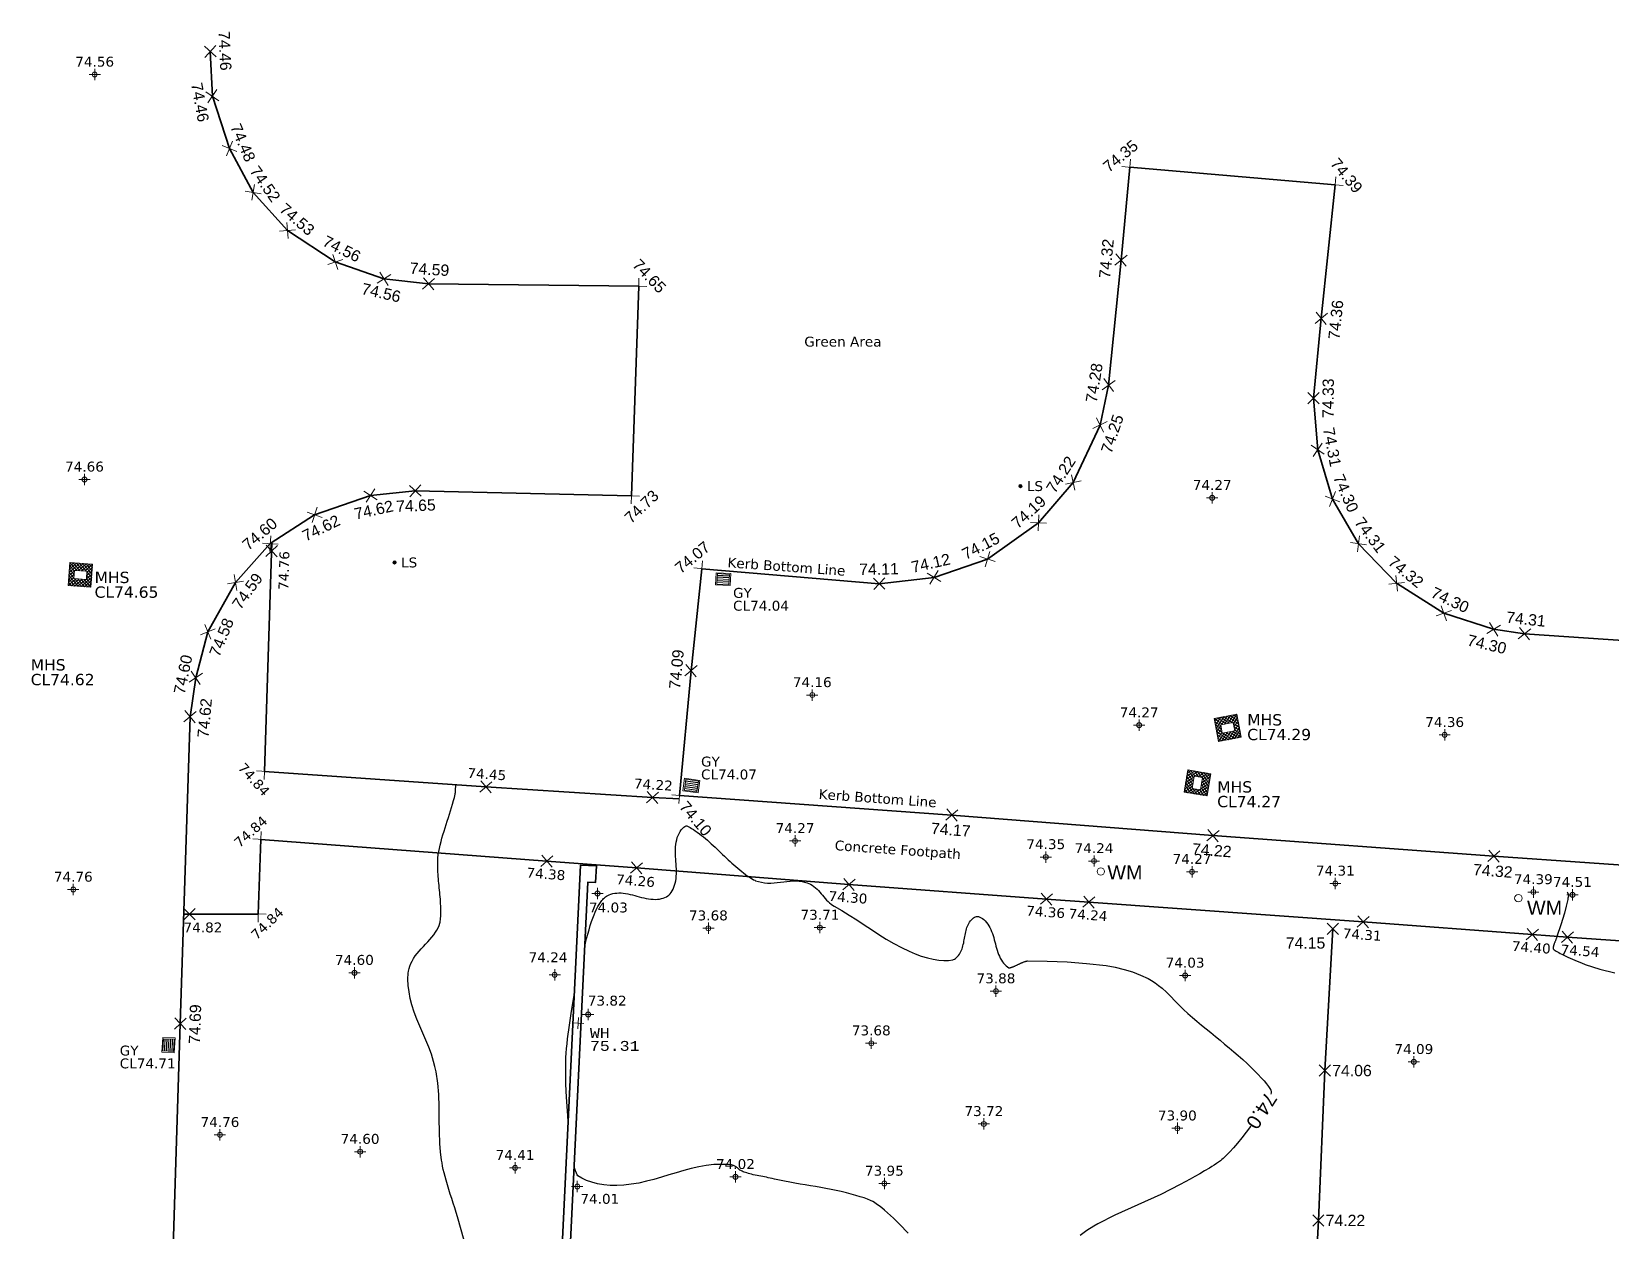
# Model space of a CAD drawing. Header units: metres. Extents: x 538443 to 538604, y 597904 to 598037.
# Drawn here: x 538466.16 to 538508.09, y 597944.57 to 597976.4 of the extents above; entities that cross this region are included whole.
import ezdxf
from ezdxf.enums import TextEntityAlignment as Align

# ---------------------------------------------------------------- set-up
doc = ezdxf.new("R2010")
doc.units = ezdxf.units.M
doc.header["$MEASUREMENT"] = 0
doc.header["$PDMODE"] = 1
doc.header["$PDSIZE"] = 0.1
doc.layers.get('0').update_dxf_attribs({"lineweight": 0})
for name, color, linetype in [('$DTM-CONTOUR-LABEL', 5, 'Continuous'), ('$DTM-CONTOUR-MAJ', 1, 'Continuous'), ('$DTM-CONTOUR-MIN', 4, 'Continuous'), ('Fence Symbol', 16, 'Continuous'), ('Fence-Text', 16, 'Continuous'), ('POINTS', 7, 'Continuous'), ('Spot Height-Text', 7, 'Continuous')]:
    doc.layers.add(name, color=color, linetype=linetype)
for name, color, linetype, lineweight in [('Edge of Concrete Elevation', 32, 'Continuous', 0), ('Edge of Concrete Line', 32, 'Continuous', 35), ('Edge of Concrete Symbol', 32, 'Continuous', 0), ('Fence Line', 16, 'Continuous', 35), ('Gully Elevation', 150, 'Continuous', 0), ('Gully Symbol', 150, 'Continuous', 0), ('Gully Text', 150, 'Continuous', 0), ('Kerb Elevation', 7, 'Continuous', 0), ('Kerb Line', 7, 'Continuous', 35), ('Kerb Symbol', 7, 'Continuous', 0), ('Lamp Standard Symbol', 5, 'Continuous', 0), ('Lamp Standard Text', 5, 'Continuous', 0), ('Manhole Square Elevation', 7, 'Continuous', 0), ('Manhole Square Symbol', 7, 'Continuous', 0), ('Manhole Square Text', 7, 'Continuous', 0), ('Spot Height Symbol', 1, 'Continuous', 0), ('Text', 7, 'Continuous', 0), ('Wall Height Elevation', 7, 'Continuous', 0), ('Wall Height Symbol', 7, 'Continuous', 0), ('Wall Height Text', 7, 'Continuous', 0), ('Wall Line', 251, 'Continuous', 35), ('Water Meter Symbol', 5, 'Continuous', 0), ('Water MeterText', 5, 'Continuous', 0)]:
    doc.layers.add(name, color=color, linetype=linetype, lineweight=lineweight)
doc.styles.add('2mm Arial', font='arial.ttf')
doc.styles.add('Contour', font='arial.ttf')
doc.styles.add('Edge Concrete 1.75', font='verdana.ttf')
doc.styles.add('Feature Height Text 1.75', font='cour.ttf')
doc.styles.add('Manhole Arial 2mm 115', font='verdana.ttf')
doc.styles.add('Spot Height Text', font='verdana.ttf')
doc.styles.add('Verdana 1.75', font='verdana.ttf')

# ---------------------------------------------------------------- blocks, each defined once
blk = doc.blocks.new('CROSS')
at = {"color": 0}
for points in [[(0.5, 0.5), (-0.5, -0.5)], [(0.5, -0.5), (-0.5, 0.5)]]:
    blk.add_lwpolyline(points, dxfattribs=at)
blk = doc.blocks.new('Gully')
for p, q in [((-0.31, -0.41), (-0.31, 0.41)), ((-0.29, -0.41), (-0.29, 0.41)), ((-0.16, -0.41), (-0.16, 0.41)), ((-0.14, -0.41), (-0.14, 0.41)), ((-0.01, -0.41), (-0.01, 0.41)), ((0.01, -0.41), (0.01, 0.41)), ((0.14, -0.41), (0.14, 0.41)), ((0.16, -0.41), (0.16, 0.41)), ((0.29, -0.41), (0.29, 0.41)), ((0.31, -0.41), (0.31, 0.41))]:
    blk.add_line(p, q)
for points in [[(0.5, 0.5), (-0.5, 0.5), (-0.5, -0.5), (0.5, -0.5)], [(0.43, 0.41), (-0.43, 0.41), (-0.43, -0.41), (0.43, -0.41)]]:
    blk.add_lwpolyline(points, close=True)
blk = doc.blocks.new('plus circle Colour 1')
at = {"color": 1, "lineweight": 0}
for p, q in [((0, 0), (0, 0.5)), ((0, 0), (-0.5, 0)), ((0.5, 0), (0, 0)), ((0, -0.5), (0, 0))]:
    blk.add_line(p, q, dxfattribs=at)
blk.add_circle((0, 0), 0.217, dxfattribs=at)
blk = doc.blocks.new('circle')
at = {"color": 0}
blk.add_circle((0, 0), 0.5, dxfattribs=at)

msp = doc.modelspace()

# ---------------------------------------------------------------- hatches: boundary and pattern name
at = {"layer": 'Lamp Standard Symbol'}
h = msp.add_hatch(color=256, dxfattribs=at)
h.dxf.hatch_style = 1
h.paths.add_polyline_path([(538492.363, 597964.343, 1), (538492.453, 597964.343, 1)])
h = msp.add_hatch(color=256, dxfattribs=at)
h.dxf.hatch_style = 1
h.paths.add_polyline_path([(538475.753, 597962.317, 1), (538475.843, 597962.317, 1)])

# ---------------------------------------------------------------- linework, layer by layer
at = {"layer": '$DTM-CONTOUR-MAJ'}
for points in [[(538480.845, 597952.135), (538480.896, 597952.343), (538480.927, 597952.46), (538480.959, 597952.574), (538480.992, 597952.684), (538481.026, 597952.788), (538481.059, 597952.883), (538481.091, 597952.969), (538481.122, 597953.043), (538481.15, 597953.105), (538481.195, 597953.188), (538481.246, 597953.27), (538481.303, 597953.35), (538481.324, 597953.376), (538481.347, 597953.401), (538481.37, 597953.424), (538481.395, 597953.445), (538481.419, 597953.463), (538481.455, 597953.484), (538481.496, 597953.502), (538481.54, 597953.518), (538481.589, 597953.531), (538481.64, 597953.541), (538481.693, 597953.547), (538481.747, 597953.55), (538481.808, 597953.549), (538481.868, 597953.544), (538481.929, 597953.536), (538481.99, 597953.525), (538482.05, 597953.512), (538482.111, 597953.497), (538482.172, 597953.481), (538482.232, 597953.465), (538482.293, 597953.448), (538482.354, 597953.433), (538482.415, 597953.418), (538482.475, 597953.405), (538482.536, 597953.394), (538482.597, 597953.386), (538482.657, 597953.381), (538482.718, 597953.38), (538482.773, 597953.383), (538482.827, 597953.389), (538482.879, 597953.399), (538482.928, 597953.412), (538482.973, 597953.429), (538483.014, 597953.448), (538483.049, 597953.469), (538483.079, 597953.493), (538483.109, 597953.524), (538483.138, 597953.561), (538483.165, 597953.603), (538483.19, 597953.65), (538483.212, 597953.7), (538483.231, 597953.753), (538483.246, 597953.808), (538483.259, 597953.869), (538483.269, 597953.931), (538483.275, 597953.994), (538483.278, 597954.058), (538483.278, 597954.123), (538483.277, 597954.187), (538483.274, 597954.253), (538483.27, 597954.318), (538483.266, 597954.384), (538483.261, 597954.449), (538483.258, 597954.515), (538483.255, 597954.58), (538483.253, 597954.645), (538483.254, 597954.709), (538483.257, 597954.773), (538483.263, 597954.836), (538483.272, 597954.899), (538483.285, 597954.96), (538483.302, 597955.02), (538483.323, 597955.077), (538483.348, 597955.131), (538483.376, 597955.18), (538483.406, 597955.224), (538483.439, 597955.261), (538483.472, 597955.291), (538483.506, 597955.314), (538483.539, 597955.327), (538483.554, 597955.327), (538483.575, 597955.32), (538483.605, 597955.307), (538483.64, 597955.288), (538483.682, 597955.263), (538483.729, 597955.234), (538483.779, 597955.199), (538483.832, 597955.162), (538483.887, 597955.121), (538483.942, 597955.078), (538483.995, 597955.035), (538484.048, 597954.992), (538484.1, 597954.947), (538484.151, 597954.902), (538484.202, 597954.856), (538484.253, 597954.81), (538484.303, 597954.763), (538484.353, 597954.716), (538484.403, 597954.669), (538484.452, 597954.621), (538484.502, 597954.574), (538484.552, 597954.526), (538484.602, 597954.479), (538484.652, 597954.432), (538484.702, 597954.385), (538484.752, 597954.339), (538484.803, 597954.293), (538484.855, 597954.248), (538484.907, 597954.204), (538484.959, 597954.16), (538485.013, 597954.117), (538485.062, 597954.079), (538485.111, 597954.042), (538485.159, 597954.007), (538485.205, 597953.976), (538485.248, 597953.947), (538485.288, 597953.922), (538485.324, 597953.902), (538485.355, 597953.886), (538485.38, 597953.874), (538485.453, 597953.85), (538485.532, 597953.832), (538485.614, 597953.819), (538485.699, 597953.813), (538485.784, 597953.812), (538485.87, 597953.817), (538485.955, 597953.825), (538486.041, 597953.835), (538486.126, 597953.846), (538486.212, 597953.856), (538486.297, 597953.864), (538486.383, 597953.868), (538486.468, 597953.868), (538486.54, 597953.863), (538486.612, 597953.853), (538486.68, 597953.839), (538486.745, 597953.821), (538486.79, 597953.804), (538486.836, 597953.782), (538486.882, 597953.755), (538486.927, 597953.724), (538486.97, 597953.689), (538487.01, 597953.652), (538487.048, 597953.613), (538487.085, 597953.572), (538487.121, 597953.529), (538487.156, 597953.487), (538487.191, 597953.444), (538487.227, 597953.402), (538487.263, 597953.361), (538487.302, 597953.322), (538487.342, 597953.285), (538487.383, 597953.251), (538487.425, 597953.222), (538487.469, 597953.196), (538487.669, 597953.08), (538487.867, 597952.959), (538488.063, 597952.833), (538488.258, 597952.705), (538488.453, 597952.577), (538488.649, 597952.451), (538488.846, 597952.328), (538489.046, 597952.211), (538489.249, 597952.101), (538489.456, 597952.001), (538489.617, 597951.934), (538489.778, 597951.876), (538489.938, 597951.829), (538490.092, 597951.794), (538490.239, 597951.77), (538490.377, 597951.76), (538490.501, 597951.762), (538490.611, 597951.776), (538490.636, 597951.784), (538490.662, 597951.797), (538490.689, 597951.814), (538490.715, 597951.836), (538490.741, 597951.862), (538490.766, 597951.892), (538490.789, 597951.924), (538490.811, 597951.958), (538490.829, 597951.993), (538490.845, 597952.03), (538490.859, 597952.067), (538490.872, 597952.106), (538490.883, 597952.145), (538490.893, 597952.185), (538490.902, 597952.226), (538490.91, 597952.267), (538490.918, 597952.308), (538490.925, 597952.35), (538490.932, 597952.391), (538490.94, 597952.433), (538490.948, 597952.474), (538490.957, 597952.514), (538490.967, 597952.554), (538490.978, 597952.594), (538490.99, 597952.632), (538491.005, 597952.67), (538491.021, 597952.706), (538491.039, 597952.741), (538491.061, 597952.776), (538491.084, 597952.808), (538491.109, 597952.838), (538491.135, 597952.864), (538491.162, 597952.886), (538491.189, 597952.903), (538491.215, 597952.916), (538491.24, 597952.923), (538491.263, 597952.926), (538491.295, 597952.921), (538491.329, 597952.911), (538491.365, 597952.893), (538491.402, 597952.87), (538491.438, 597952.841), (538491.474, 597952.807), (538491.508, 597952.768), (538491.541, 597952.726), (538491.571, 597952.681), (538491.598, 597952.632), (538491.623, 597952.582), (538491.645, 597952.529), (538491.665, 597952.476), (538491.683, 597952.421), (538491.699, 597952.366), (538491.714, 597952.31), (538491.729, 597952.253), (538491.744, 597952.197), (538491.759, 597952.14), (538491.774, 597952.084), (538491.791, 597952.029), (538491.809, 597951.974), (538491.828, 597951.921), (538491.85, 597951.869), (538491.875, 597951.818), (538491.902, 597951.769), (538491.931, 597951.726), (538491.962, 597951.686), (538491.995, 597951.648), (538492.029, 597951.615), (538492.064, 597951.586), (538492.099, 597951.562), (538492.102, 597951.561), (538492.107, 597951.561), (538492.114, 597951.562), (538492.123, 597951.564), (538492.134, 597951.566), (538492.146, 597951.569), (538492.159, 597951.573), (538492.172, 597951.577), (538492.187, 597951.582), (538492.201, 597951.587), (538492.216, 597951.593), (538492.23, 597951.599), (538492.244, 597951.604), (538492.259, 597951.611), (538492.273, 597951.617), (538492.287, 597951.623), (538492.301, 597951.63), (538492.315, 597951.636), (538492.329, 597951.643), (538492.343, 597951.65), (538492.357, 597951.657), (538492.371, 597951.663), (538492.385, 597951.67), (538492.399, 597951.677), (538492.413, 597951.683), (538492.427, 597951.689), (538492.441, 597951.696), (538492.455, 597951.702), (538492.47, 597951.708), (538492.484, 597951.713), (538492.499, 597951.719), (538492.512, 597951.724), (538492.526, 597951.728), (538492.539, 597951.733), (538492.551, 597951.736), (538492.563, 597951.739), (538492.573, 597951.742), (538492.582, 597951.744), (538492.589, 597951.745), (538492.595, 597951.745), (538493.121, 597951.739), (538493.645, 597951.72), (538494.166, 597951.682), (538494.683, 597951.621), (538494.923, 597951.578), (538495.158, 597951.522), (538495.384, 597951.453), (538495.597, 597951.371), (538495.795, 597951.278), (538495.89, 597951.225), (538495.985, 597951.164), (538496.077, 597951.097), (538496.167, 597951.023), (538496.284, 597950.914), (538496.396, 597950.8), (538496.506, 597950.684), (538496.618, 597950.569), (538496.733, 597950.459), (538496.852, 597950.354), (538496.972, 597950.25), (538497.093, 597950.148), (538497.215, 597950.046), (538497.337, 597949.945), (538497.46, 597949.845), (538497.583, 597949.744), (538497.706, 597949.643), (538497.828, 597949.542), (538497.95, 597949.44), (538498.071, 597949.338), (538498.19, 597949.234), (538498.309, 597949.128), (538498.425, 597949.021), (538498.526, 597948.925), (538498.623, 597948.83), (538498.714, 597948.736), (538498.798, 597948.646), (538498.873, 597948.562), (538498.937, 597948.486), (538498.989, 597948.418), (538499.028, 597948.361), (538499.054, 597948.315), (538499.065, 597948.281), (538499.063, 597948.251), (538499.051, 597948.213)], [(538480.407, 597947.499), (538480.385, 597947.768), (538480.362, 597948.131), (538480.347, 597948.474), (538480.34, 597948.793), (538480.341, 597949.081), (538480.345, 597949.187), (538480.352, 597949.302), (538480.362, 597949.424), (538480.375, 597949.551), (538480.39, 597949.68), (538480.439, 597950.046), (538480.494, 597950.411), (538480.556, 597950.776), (538480.568, 597950.838)], [(538498.521, 597947.362), (538498.517, 597947.357), (538498.4, 597947.201), (538498.284, 597947.053), (538498.171, 597946.916), (538498.064, 597946.79), (538497.964, 597946.679), (538497.873, 597946.585), (538497.793, 597946.509)], [(538489.43, 597944.526), (538489.353, 597944.606), (538489.276, 597944.686), (538489.198, 597944.765), (538489.119, 597944.843), (538489.039, 597944.92), (538488.959, 597944.994), (538488.879, 597945.066), (538488.801, 597945.133), (538488.726, 597945.195), (538488.656, 597945.25), (538488.592, 597945.297), (538488.536, 597945.335), (538488.488, 597945.364), (538488.429, 597945.393), (538488.353, 597945.425), (538488.262, 597945.458), (538488.158, 597945.492), (538488.042, 597945.527), (538487.918, 597945.562), (538487.788, 597945.595), (538487.655, 597945.627), (538487.519, 597945.657), (538487.383, 597945.685), (538487.247, 597945.711), (538487.11, 597945.735), (538486.973, 597945.759), (538486.836, 597945.782), (538486.698, 597945.805), (538486.561, 597945.828), (538486.424, 597945.852), (538486.287, 597945.876), (538486.151, 597945.902), (538486.015, 597945.93), (538485.879, 597945.96), (538485.817, 597945.974), (538485.767, 597945.986), (538485.717, 597945.996), (538485.668, 597946.006), (538485.618, 597946.016), (538485.568, 597946.026), (538485.518, 597946.035), (538485.468, 597946.045), (538485.418, 597946.055), (538485.368, 597946.065), (538485.318, 597946.076), (538485.269, 597946.088), (538485.228, 597946.099), (538485.188, 597946.11), (538485.149, 597946.121), (538485.113, 597946.132), (538485.08, 597946.144), (538485.051, 597946.155), (538485.025, 597946.165), (538485.005, 597946.175), (538484.985, 597946.186), (538484.965, 597946.199), (538484.948, 597946.212), (538484.931, 597946.226), (538484.914, 597946.24), (538484.898, 597946.255), (538484.881, 597946.269), (538484.864, 597946.282), (538484.847, 597946.293), (538484.83, 597946.303), (538484.813, 597946.312), (538484.791, 597946.32), (538484.768, 597946.328), (538484.744, 597946.334), (538484.719, 597946.338), (538484.661, 597946.344), (538484.603, 597946.348), (538484.544, 597946.349), (538484.409, 597946.349), (538484.272, 597946.342), (538484.071, 597946.319), (538483.871, 597946.284), (538483.672, 597946.239), (538483.473, 597946.187), (538483.274, 597946.129), (538483.076, 597946.07), (538482.878, 597946.01), (538482.68, 597945.952), (538482.481, 597945.9), (538482.281, 597945.855), (538482.081, 597945.82), (538481.88, 597945.797), (538481.701, 597945.789), (538481.524, 597945.793), (538481.352, 597945.808), (538481.188, 597945.835), (538481.035, 597945.873), (538480.895, 597945.922), (538480.772, 597945.98), (538480.666, 597946.046), (538480.646, 597946.071), (538480.624, 597946.116), (538480.601, 597946.18), (538480.577, 597946.262), (538480.564, 597946.316)], [(538497.793, 597946.509), (538497.757, 597946.478), (538497.714, 597946.445), (538497.664, 597946.408), (538497.61, 597946.369), (538497.55, 597946.33), (538497.488, 597946.289), (538497.423, 597946.25), (538497.297, 597946.174), (538497.169, 597946.101), (538497.04, 597946.029), (538496.911, 597945.957), (538496.781, 597945.887), (538496.651, 597945.816), (538496.135, 597945.552), (538495.527, 597945.276), (538494.918, 597944.999), (538494.465, 597944.769), (538494.36, 597944.71), (538494.173, 597944.592), (538493.992, 597944.463)]]:
    msp.add_lwpolyline(points, dxfattribs=at)
at = {"layer": '$DTM-CONTOUR-MIN'}
for points in [[(538477.649, 597944.334), (538477.469, 597944.954), (538477.432, 597945.076), (538477.394, 597945.198), (538477.355, 597945.32), (538477.315, 597945.442), (538477.276, 597945.563), (538477.237, 597945.685), (538477.2, 597945.808), (538477.165, 597945.93), (538477.138, 597946.028), (538477.114, 597946.123), (538477.092, 597946.216), (538477.073, 597946.305), (538477.057, 597946.386), (538477.046, 597946.46), (538477.018, 597946.679), (538477, 597946.9), (538476.988, 597947.225), (538476.985, 597947.552), (538476.982, 597947.878), (538476.97, 597948.203), (538476.942, 597948.506), (538476.898, 597948.804), (538476.87, 597948.943), (538476.835, 597949.081), (538476.774, 597949.271), (538476.704, 597949.459), (538476.626, 597949.644), (538476.546, 597949.829), (538476.465, 597950.014), (538476.388, 597950.2), (538476.317, 597950.387), (538476.257, 597950.578), (538476.214, 597950.75), (538476.182, 597950.924), (538476.162, 597951.094), (538476.154, 597951.26), (538476.159, 597951.418), (538476.166, 597951.479), (538476.181, 597951.543), (538476.202, 597951.61), (538476.229, 597951.677), (538476.263, 597951.744), (538476.301, 597951.81), (538476.347, 597951.878), (538476.398, 597951.943), (538476.452, 597952.006), (538476.508, 597952.067), (538476.565, 597952.128), (538476.623, 597952.188), (538476.681, 597952.249), (538476.737, 597952.311), (538476.79, 597952.374), (538476.841, 597952.439), (538476.887, 597952.507), (538476.922, 597952.566), (538476.953, 597952.626), (538476.979, 597952.687), (538477, 597952.747), (538477.006, 597952.771), (538477.011, 597952.802), (538477.016, 597952.838), (538477.02, 597952.88), (538477.023, 597952.927), (538477.025, 597952.978), (538477.026, 597953.032), (538477.026, 597953.088), (538477.025, 597953.145), (538477.024, 597953.205), (538477.021, 597953.265), (538477.017, 597953.325), (538477.013, 597953.385), (538477.008, 597953.445), (538477.002, 597953.505), (538476.997, 597953.565), (538476.99, 597953.625), (538476.984, 597953.685), (538476.978, 597953.745), (538476.972, 597953.805), (538476.966, 597953.865), (538476.961, 597953.925), (538476.956, 597953.985), (538476.952, 597954.045), (538476.948, 597954.105), (538476.945, 597954.165), (538476.943, 597954.225), (538476.942, 597954.284), (538476.943, 597954.341), (538476.944, 597954.397), (538476.946, 597954.449), (538476.949, 597954.497), (538476.954, 597954.539), (538476.958, 597954.576), (538476.972, 597954.65), (538476.988, 597954.733), (538477.008, 597954.82), (538477.031, 597954.912), (538477.056, 597955.004), (538477.082, 597955.095), (538477.11, 597955.186), (538477.139, 597955.276), (538477.168, 597955.366), (538477.198, 597955.457), (538477.227, 597955.547), (538477.256, 597955.637), (538477.285, 597955.727), (538477.313, 597955.818), (538477.339, 597955.909), (538477.363, 597955.998), (538477.385, 597956.086), (538477.405, 597956.171), (538477.407, 597956.183), (538477.409, 597956.195), (538477.411, 597956.209), (538477.413, 597956.224), (538477.414, 597956.24), (538477.416, 597956.256), (538477.417, 597956.272), (538477.418, 597956.288), (538477.418, 597956.305), (538477.419, 597956.321), (538477.419, 597956.337), (538477.42, 597956.353), (538477.42, 597956.37), (538477.421, 597956.386), (538477.421, 597956.402), (538477.422, 597956.418)], [(538506.921, 597953.57), (538506.922, 597953.567), (538506.924, 597953.564), (538506.925, 597953.561), (538506.927, 597953.558), (538506.928, 597953.555), (538506.93, 597953.553), (538506.932, 597953.55), (538506.933, 597953.547), (538506.935, 597953.544), (538506.936, 597953.541), (538506.938, 597953.538), (538506.94, 597953.535), (538506.941, 597953.533), (538506.943, 597953.53), (538506.944, 597953.527), (538506.945, 597953.524), (538506.946, 597953.521), (538506.947, 597953.519), (538506.948, 597953.516), (538506.949, 597953.514), (538506.95, 597953.512), (538506.95, 597953.511), (538506.95, 597953.51), (538506.951, 597953.494), (538506.951, 597953.478), (538506.95, 597953.462), (538506.946, 597953.434), (538506.941, 597953.407), (538506.935, 597953.38), (538506.894, 597953.198), (538506.846, 597953.017), (538506.748, 597952.707), (538506.648, 597952.398), (538506.646, 597952.39), (538506.641, 597952.376), (538506.637, 597952.362), (538506.632, 597952.348), (538506.627, 597952.334), (538506.621, 597952.32), (538506.616, 597952.306), (538506.61, 597952.292), (538506.605, 597952.279), (538506.599, 597952.265), (538506.594, 597952.251), (538506.588, 597952.237), (538506.583, 597952.223), (538506.578, 597952.209), (538506.573, 597952.195), (538506.568, 597952.181), (538506.564, 597952.167), (538506.56, 597952.154), (538506.556, 597952.141), (538506.553, 597952.128), (538506.55, 597952.116), (538506.547, 597952.105), (538506.545, 597952.095), (538506.544, 597952.087), (538506.543, 597952.08), (538506.543, 597952.074), (538506.544, 597952.07), (538506.545, 597952.067), (538506.558, 597952.055), (538506.576, 597952.041), (538506.6, 597952.024), (538506.628, 597952.006), (538506.66, 597951.987), (538506.696, 597951.967), (538506.734, 597951.947), (538506.774, 597951.926), (538506.815, 597951.906), (538506.94, 597951.847), (538507.063, 597951.792), (538507.182, 597951.741), (538507.296, 597951.695), (538507.401, 597951.656), (538507.787, 597951.53), (538508.183, 597951.427)]]:
    msp.add_lwpolyline(points, dxfattribs=at)
at = {"layer": 'Edge of Concrete Line'}
for points in [[(538472.541, 597962.843), (538472.346, 597956.775), (538478.224, 597956.362), (538482.646, 597956.083), (538483.356, 597956.044)], [(538540.781, 597950.327), (538534.069, 597950.695), (538533.089, 597950.747), (538526.459, 597951.112), (538519.072, 597951.564), (538511.628, 597952.052), (538506.926, 597952.377), (538505.994, 597952.447), (538501.504, 597952.785), (538494.227, 597953.308), (538493.102, 597953.387), (538487.858, 597953.773), (538482.22, 597954.215), (538479.841, 597954.394), (538472.247, 597954.971), (538472.18, 597952.989), (538470.203, 597952.986)]]:
    msp.add_lwpolyline(points, dxfattribs=at)
at = {"layer": 'Fence Line'}
msp.add_lwpolyline([(538500.698, 597952.6), (538500.489, 597948.838), (538500.315, 597944.862), (538500.109, 597940.938), (538499.684, 597932.635), (538499.578, 597928.46), (538499.101, 597920.728)], dxfattribs=at)
at = {"layer": 'Kerb Line'}
for points in [[(538470.908, 597975.872), (538470.963, 597974.685), (538471.417, 597973.299), (538472.045, 597972.134), (538472.957, 597971.123), (538474.225, 597970.288), (538475.517, 597969.84), (538476.702, 597969.706), (538482.278, 597969.646), (538482.086, 597964.083), (538476.348, 597964.217), (538475.161, 597964.093), (538473.677, 597963.58), (538472.5, 597962.816), (538471.575, 597961.784), (538470.842, 597960.477), (538470.52, 597959.26), (538470.369, 597958.224), (538470.111, 597950.082), (538469.829, 597941.329)], [(538512.59, 597953.997), (538504.975, 597954.525), (538497.518, 597955.071), (538490.59, 597955.616), (538483.364, 597956.137), (538483.667, 597959.445), (538483.952, 597962.15), (538488.661, 597961.754), (538490.115, 597961.922), (538491.534, 597962.407), (538492.891, 597963.368), (538493.81, 597964.438), (538494.523, 597965.961), (538494.75, 597967.023), (538495.078, 597970.338), (538495.313, 597972.8), (538500.763, 597972.334), (538500.391, 597968.794), (538500.185, 597966.676), (538500.298, 597965.307), (538500.69, 597964), (538501.382, 597962.813), (538502.393, 597961.764), (538503.646, 597960.97), (538504.968, 597960.544), (538505.786, 597960.426), (538511.93, 597960.004)]]:
    msp.add_lwpolyline(points, dxfattribs=at)
at = {"layer": 'Manhole Square Symbol'}
for p, q in [((538467.136, 597961.705), (538467.182, 597962.314)), ((538467.156, 597961.963), (538467.302, 597962.091)), ((538467.162, 597962.049), (538467.444, 597962.294)), ((538467.163, 597962.055), (538467.289, 597961.908)), ((538467.169, 597962.135), (538467.359, 597962.3)), ((538467.169, 597962.142), (538467.295, 597961.994)), ((538467.175, 597962.222), (538467.274, 597962.307)), ((538467.176, 597962.228), (538467.302, 597962.08)), ((538467.182, 597962.314), (538467.785, 597962.268)), ((538467.182, 597962.314), (538467.361, 597962.104)), ((538467.267, 597962.307), (538467.446, 597962.097)), ((538467.287, 597961.89), (538467.304, 597962.108)), ((538467.304, 597962.108), (538467.634, 597962.083)), ((538467.321, 597962.107), (538467.529, 597962.287)), ((538467.353, 597962.301), (538467.531, 597962.091)), ((538467.407, 597962.1), (538467.615, 597962.281)), ((538467.438, 597962.294), (538467.617, 597962.085)), ((538467.492, 597962.094), (538467.7, 597962.275)), ((538467.523, 597962.288), (538467.765, 597962.004)), ((538467.577, 597962.088), (538467.785, 597962.268)), ((538467.609, 597962.282), (538467.772, 597962.09)), ((538467.618, 597961.865), (538467.634, 597962.083)), ((538467.626, 597961.969), (538467.772, 597962.096)), ((538467.632, 597962.055), (538467.779, 597962.182)), ((538467.633, 597962.066), (538467.759, 597961.918)), ((538467.694, 597962.275), (538467.778, 597962.176)), ((538467.739, 597961.659), (538467.785, 597962.268)), ((538467.136, 597961.705), (538467.344, 597961.886)), ((538467.136, 597961.705), (538467.739, 597961.659)), ((538467.143, 597961.791), (538467.289, 597961.918)), ((538467.143, 597961.797), (538467.228, 597961.698)), ((538467.149, 597961.877), (538467.296, 597962.004)), ((538467.15, 597961.883), (538467.313, 597961.692)), ((538467.156, 597961.969), (538467.398, 597961.685)), ((538467.221, 597961.698), (538467.43, 597961.879)), ((538467.287, 597961.89), (538467.618, 597961.865)), ((538467.305, 597961.889), (538467.483, 597961.679)), ((538467.307, 597961.692), (538467.515, 597961.873)), ((538467.39, 597961.882), (538467.569, 597961.672)), ((538467.392, 597961.686), (538467.6, 597961.866)), ((538467.475, 597961.876), (538467.654, 597961.666)), ((538467.477, 597961.679), (538467.759, 597961.924)), ((538467.561, 597961.869), (538467.739, 597961.659)), ((538467.563, 597961.673), (538467.753, 597961.838)), ((538467.619, 597961.883), (538467.766, 597962.01)), ((538467.62, 597961.893), (538467.746, 597961.745)), ((538467.626, 597961.979), (538467.752, 597961.832)), ((538467.648, 597961.666), (538467.746, 597961.752)), ((538497.552, 597958.179), (538498.155, 597958.29)), ((538497.913, 597958.043), (538498.07, 597958.274)), ((538497.998, 597958.059), (538498.155, 597958.29)), ((538498.064, 597958.273), (538498.172, 597958.198)), ((538498.268, 597957.679), (538498.155, 597958.29)), ((538497.665, 597957.568), (538497.552, 597958.179)), ((538497.552, 597958.179), (538497.782, 597958.019)), ((538497.568, 597958.092), (538497.73, 597957.98)), ((538497.569, 597958.086), (538497.644, 597958.196)), ((538497.584, 597958.006), (538497.746, 597957.893)), ((538497.585, 597958), (538497.729, 597958.211)), ((538497.6, 597957.92), (538497.762, 597957.807)), ((538497.601, 597957.913), (538497.814, 597958.227)), ((538497.617, 597957.827), (538497.728, 597957.99)), ((538497.633, 597957.741), (538497.744, 597957.904)), ((538497.638, 597958.195), (538497.867, 597958.034)), ((538497.723, 597958.21), (538497.952, 597958.05)), ((538497.725, 597958.008), (538498.055, 597958.069)), ((538497.765, 597957.789), (538497.725, 597958.008)), ((538497.742, 597958.011), (538497.899, 597958.243)), ((538497.765, 597957.789), (538498.096, 597957.85)), ((538497.808, 597958.226), (538498.038, 597958.066)), ((538497.827, 597958.027), (538497.985, 597958.259)), ((538497.893, 597958.242), (538498.204, 597958.025)), ((538497.979, 597958.258), (538498.188, 597958.111)), ((538498.006, 597957.631), (538498.219, 597957.945)), ((538498.096, 597957.85), (538498.055, 597958.069)), ((538498.058, 597958.051), (538498.22, 597957.939)), ((538498.06, 597958.041), (538498.171, 597958.204)), ((538498.074, 597957.965), (538498.236, 597957.852)), ((538498.076, 597957.954), (538498.187, 597958.118)), ((538498.09, 597957.879), (538498.252, 597957.766)), ((538498.092, 597957.868), (538498.203, 597958.031)), ((538498.092, 597957.647), (538498.235, 597957.858)), ((538497.616, 597957.833), (538497.927, 597957.616)), ((538497.632, 597957.747), (538497.842, 597957.601)), ((538497.648, 597957.66), (538497.757, 597957.585)), ((538497.649, 597957.654), (538497.76, 597957.818)), ((538497.665, 597957.568), (538497.822, 597957.8)), ((538497.665, 597957.568), (538498.268, 597957.679)), ((538497.75, 597957.584), (538497.908, 597957.815)), ((538497.783, 597957.792), (538498.012, 597957.632)), ((538497.836, 597957.599), (538497.993, 597957.831)), ((538497.868, 597957.808), (538498.098, 597957.648)), ((538497.921, 597957.615), (538498.078, 597957.847)), ((538497.953, 597957.824), (538498.183, 597957.664)), ((538498.039, 597957.84), (538498.268, 597957.679)), ((538498.177, 597957.663), (538498.251, 597957.772)), ((538496.847, 597956.814), (538496.75, 597956.223)), ((538497.019, 597956.631), (538496.791, 597956.474)), ((538497.113, 597956.77), (538496.805, 597956.557)), ((538497.026, 597956.784), (538496.818, 597956.641)), ((538496.819, 597956.647), (538496.985, 597956.425)), ((538496.94, 597956.799), (538496.832, 597956.724)), ((538496.833, 597956.73), (538496.998, 597956.508)), ((538496.847, 597956.814), (538497.46, 597956.713)), ((538496.847, 597956.814), (538497.012, 597956.592)), ((538496.934, 597956.8), (538497.05, 597956.643)), ((538497.021, 597956.648), (538496.968, 597956.324)), ((538497.02, 597956.785), (538497.137, 597956.629)), ((538497.021, 597956.648), (538497.241, 597956.612)), ((538497.2, 597956.756), (538497.039, 597956.645)), ((538497.107, 597956.771), (538497.223, 597956.615)), ((538497.286, 597956.741), (538497.126, 597956.631)), ((538497.241, 597956.612), (538497.188, 597956.288)), ((538497.194, 597956.757), (538497.417, 597956.456)), ((538497.373, 597956.727), (538497.213, 597956.616)), ((538497.446, 597956.629), (538497.218, 597956.472)), ((538497.46, 597956.713), (538497.232, 597956.556)), ((538497.238, 597956.595), (538497.404, 597956.373)), ((538497.28, 597956.742), (538497.431, 597956.54)), ((538497.46, 597956.713), (538497.362, 597956.122)), ((538497.367, 597956.728), (538497.445, 597956.623)), ((538496.977, 597956.38), (538496.75, 597956.223)), ((538496.75, 597956.223), (538497.362, 597956.122)), ((538496.991, 597956.464), (538496.763, 597956.306)), ((538496.764, 597956.312), (538496.842, 597956.208)), ((538497.005, 597956.547), (538496.777, 597956.39)), ((538496.778, 597956.396), (538496.929, 597956.193)), ((538496.792, 597956.48), (538497.016, 597956.179)), ((538496.806, 597956.563), (538496.971, 597956.341)), ((538496.997, 597956.319), (538496.836, 597956.209)), ((538497.083, 597956.305), (538496.923, 597956.194)), ((538496.968, 597956.324), (538497.188, 597956.288)), ((538496.986, 597956.321), (538497.102, 597956.165)), ((538497.17, 597956.291), (538497.01, 597956.18)), ((538497.072, 597956.307), (538497.189, 597956.15)), ((538497.405, 597956.379), (538497.096, 597956.166)), ((538497.159, 597956.293), (538497.276, 597956.136)), ((538497.391, 597956.295), (538497.183, 597956.152)), ((538497.418, 597956.462), (538497.191, 597956.305)), ((538497.197, 597956.344), (538497.362, 597956.122)), ((538497.432, 597956.546), (538497.204, 597956.389)), ((538497.211, 597956.427), (538497.376, 597956.205)), ((538497.225, 597956.511), (538497.39, 597956.289)), ((538497.377, 597956.211), (538497.27, 597956.137))]:
    msp.add_line(p, q, dxfattribs=at)
at = {"layer": 'POINTS'}
for p in [(538470.908, 597975.872), (538467.839, 597975.261), (538502.567, 597975.161), (538470.963, 597974.685), (538471.417, 597973.299), (538495.313, 597972.8), (538472.045, 597972.134), (538500.763, 597972.334), (538472.957, 597971.123), (538474.225, 597970.288), (538495.078, 597970.338), (538475.517, 597969.84), (538476.702, 597969.706), (538482.278, 597969.646), (538500.391, 597968.794), (538494.75, 597967.023), (538500.185, 597966.676), (538494.523, 597965.961), (538500.298, 597965.307), (538467.568, 597964.519), (538476.348, 597964.217), (538492.408, 597964.343), (538493.81, 597964.438), (538475.161, 597964.093), (538482.086, 597964.083), (538497.498, 597964.032), (538500.69, 597964), (538473.677, 597963.58), (538492.891, 597963.368), (538472.5, 597962.816), (538472.534, 597962.619), (538501.382, 597962.813), (538467.182, 597962.314), (538467.785, 597962.265), (538475.798, 597962.317), (538483.952, 597962.15), (538484.334, 597962.044), (538491.534, 597962.407), (538467.136, 597961.705), (538471.575, 597961.784), (538484.692, 597961.702), (538484.719, 597962.022), (538488.661, 597961.754), (538490.115, 597961.922), (538502.393, 597961.764), (538503.646, 597960.97), (538470.842, 597960.477), (538504.968, 597960.544), (538505.786, 597960.426), (538470.52, 597959.26), (538483.667, 597959.445), (538486.884, 597958.8), (538470.369, 597958.224), (538495.56, 597957.999), (538497.552, 597958.179), (538498.162, 597958.253), (538497.665, 597957.568), (538503.668, 597957.742), (538472.346, 597956.775), (538483.495, 597956.594), (538496.847, 597956.814), (538497.46, 597956.713), (538478.224, 597956.362), (538483.879, 597956.199), (538483.903, 597956.537), (538482.646, 597956.083), (538483.364, 597956.137), (538497.362, 597956.122), (538490.59, 597955.616), (538472.247, 597954.971), (538484.679, 597955.02), (538486.427, 597954.929), (538497.518, 597955.071), (538493.081, 597954.503), (538504.975, 597954.525), (538479.841, 597954.394), (538480.734, 597954.29), (538480.926, 597954.279), (538481.161, 597954.285), (538482.22, 597954.215), (538494.361, 597954.397), (538494.472, 597954.098), (538496.963, 597954.112), (538480.891, 597953.833), (538481.135, 597953.828), (538487.858, 597953.773), (538500.766, 597953.801), (538467.271, 597953.639), (538481.184, 597953.537), (538493.102, 597953.387), (538494.227, 597953.308), (538505.554, 597953.391), (538506.021, 597953.574), (538507.059, 597953.502), (538470.358, 597952.986), (538472.18, 597952.989), (538484.127, 597952.612), (538487.087, 597952.63), (538500.698, 597952.6), (538501.504, 597952.785), (538505.994, 597952.447), (538506.926, 597952.377), (538474.732, 597951.433), (538480.048, 597951.378), (538496.779, 597951.36), (538491.759, 597950.944), (538480.935, 597950.326), (538470.111, 597950.082), (538480.671, 597950.093), (538469.971, 597949.703), (538488.45, 597949.562), (538469.623, 597949.304), (538469.952, 597949.309), (538502.85, 597949.068), (538500.489, 597948.838), (538491.439, 597947.422), (538471.164, 597947.131), (538496.573, 597947.306), (538474.883, 597946.685), (538478.996, 597946.258), (538480.648, 597945.761), (538484.845, 597946.018), (538488.797, 597945.84), (538500.315, 597944.862)]:
    msp.add_point(p, dxfattribs=at)
at = {"layer": 'Wall Height Symbol'}
for p, q in [((538480.521, 597950.1), (538480.821, 597950.086)), ((538480.664, 597949.943), (538480.678, 597950.243))]:
    msp.add_line(p, q, dxfattribs=at)
at = {"layer": 'Wall Line'}
msp.add_lwpolyline([(538480.927, 597953.832), (538480.927, 597953.832), (538480.927, 597953.832), (538480.927, 597953.832), (538480.927, 597953.832), (538479.407, 597922.313), (538479.193, 597922.323), (538480.734, 597954.29), (538481.16, 597954.27), (538481.16, 597954.27), (538481.135, 597953.828), (538480.927, 597953.832)], dxfattribs=at)
at = {"layer": 'Water Meter Symbol'}
for centre in [(538494.542, 597954.119), (538505.624, 597953.412)]:
    msp.add_circle(centre, 0.1, dxfattribs=at)

# ---------------------------------------------------------------- block references
at = {"layer": 'Edge of Concrete Symbol', "xscale": 0.3, "yscale": 0.3, "zscale": 0.3}
for p, rotation in [((538472.534, 597962.619), 178.1574447254445), ((538472.346, 597956.775), 222.0691670509867), ((538478.224, 597956.362), 266.1853382640281), ((538482.646, 597956.083), 266.3897871434397), ((538472.247, 597954.971), 131.8594264708025), ((538479.841, 597954.394), 85.6760159851424), ((538482.22, 597954.215), 85.60722526550957), ((538487.858, 597953.773), 85.65377137064887), ((538493.102, 597953.387), 85.8866626169399), ((538494.227, 597953.308), 85.9361808075946), ((538470.358, 597952.986), 90.09433982940298), ((538472.18, 597952.989), 134.0791184564336), ((538501.504, 597952.785), 85.79209496480577), ((538505.994, 597952.447), 85.69985938006413), ((538506.926, 597952.377), 85.87538259883506)]:
    msp.add_blockref('CROSS', p, dxfattribs=dict(at, rotation=rotation))
at = {"layer": 'Fence Symbol', "xscale": 0.3, "yscale": 0.3, "zscale": 0.3}
for p in [(538500.698, 597952.6), (538500.489, 597948.838), (538500.315, 597944.862)]:
    msp.add_blockref('CROSS', p, dxfattribs=at)
at = {"layer": 'Gully Symbol'}
for p, xscale, yscale, zscale, rotation in [((538484.517, 597961.873), 0.3210191713091056, 0.3856280591542169, 0.3210191713091056, 266.729512077698), ((538483.676, 597956.398), 0.3380697068515079, 0.4119623769805625, 0.3380697068515079, 262.0469180246774), ((538469.798, 597949.514), 0.3283772857036777, 0.3944578557668139, 0.3283772857036777, 177.2391443491717)]:
    msp.add_blockref('Gully', p, dxfattribs=dict(at, xscale=xscale, yscale=yscale, zscale=zscale, rotation=rotation))
at = {"layer": 'Kerb Symbol', "xscale": 0.3, "yscale": 0.3, "zscale": 0.3}
for p, rotation in [((538470.908, 597975.872), 182.6529195972068), ((538470.963, 597974.685), 190.3948571957457), ((538471.417, 597973.299), 203.2319696526696), ((538495.313, 597972.8), 309.830211318047), ((538500.763, 597972.334), 219.5569697172522), ((538472.045, 597972.134), 215.1900207990254), ((538472.957, 597971.123), 229.3436499189934), ((538474.225, 597970.288), 243.755226844634), ((538495.078, 597970.338), 354.4484475538051), ((538475.517, 597969.84), 257.2122202941336), ((538476.702, 597969.706), 266.4659439044301), ((538482.278, 597969.646), 223.7033952573221), ((538500.391, 597968.794), 174.2229501123088), ((538494.75, 597967.023), 351.1420145936346), ((538500.185, 597966.676), 179.5817036133029), ((538494.523, 597965.961), 341.4239224782259), ((538500.298, 597965.307), 190.7069169007776), ((538493.81, 597964.438), 327.1272752098499), ((538475.161, 597964.093), 102.5166968705497), ((538476.348, 597964.217), 92.3129922013536), ((538482.086, 597964.083), 133.3427511459178), ((538500.69, 597964), 203.4683255902712), ((538473.677, 597963.58), 116.028770039775), ((538492.891, 597963.368), 312.3233913968718), ((538472.5, 597962.816), 130.5587407323562), ((538501.382, 597962.813), 217.0923181347824), ((538491.534, 597962.407), 297.0876351656489), ((538483.952, 597962.15), 309.5892716921783), ((538490.115, 597961.922), 282.730416687269), ((538471.575, 597961.784), 144.4223525951651), ((538488.661, 597961.754), 270.8919904441689), ((538502.393, 597961.764), 230.7908118989099), ((538503.646, 597960.97), 244.888724894404), ((538470.842, 597960.477), 157.9475673919569), ((538504.968, 597960.544), 256.9652487285206), ((538505.786, 597960.426), 263.9311402180752), ((538483.667, 597959.445), 354.3760064114737), ((538470.52, 597959.26), 168.4436790886371), ((538470.369, 597958.224), 174.946206250664), ((538483.364, 597956.137), 40.32129970795548), ((538490.59, 597955.616), 85.68904246377284), ((538497.518, 597955.071), 85.65715251830774), ((538504.975, 597954.525), 85.92296394967337), ((538470.111, 597950.082), 178.1698773453607)]:
    msp.add_blockref('CROSS', p, dxfattribs=dict(at, rotation=rotation))
at = {"layer": 'Lamp Standard Symbol'}
for p, xscale, yscale, zscale, rotation in [((538492.408, 597964.343), 0.08999999999999998, 0.08999999999999998, 0.08999999999999998, 76.92519670940372), ((538475.798, 597962.317), 0.08999999999999998, 0.08999999999999998, 0.08999999999999998, 76.92519670940372), ((538475.798, 597962.317), 0.045, 0.045, 0.045, 123.5645012528522)]:
    msp.add_blockref('circle', p, dxfattribs=dict(at, xscale=xscale, yscale=yscale, zscale=zscale, rotation=rotation))
at = {"layer": 'Spot Height Symbol', "xscale": 0.3, "yscale": 0.3, "zscale": 0.3}
for p in [(538467.839, 597975.261), (538467.839, 597975.261), (538467.568, 597964.519), (538467.568, 597964.519), (538497.498, 597964.032), (538497.498, 597964.032), (538486.884, 597958.8), (538486.884, 597958.8), (538495.56, 597957.999), (538495.56, 597957.999), (538503.668, 597957.742), (538503.668, 597957.742), (538486.427, 597954.929), (538486.427, 597954.929), (538493.081, 597954.503), (538493.081, 597954.503), (538494.361, 597954.397), (538494.361, 597954.397), (538496.963, 597954.112), (538496.963, 597954.112), (538467.271, 597953.639), (538467.271, 597953.639), (538481.184, 597953.537), (538481.184, 597953.537), (538500.766, 597953.801), (538500.766, 597953.801), (538506.021, 597953.574), (538506.021, 597953.574), (538507.059, 597953.502), (538507.059, 597953.502), (538484.127, 597952.612), (538484.127, 597952.612), (538487.087, 597952.63), (538487.087, 597952.63), (538474.732, 597951.433), (538474.732, 597951.433), (538480.048, 597951.378), (538480.048, 597951.378), (538496.779, 597951.36), (538496.779, 597951.36), (538491.759, 597950.944), (538491.759, 597950.944), (538480.935, 597950.326), (538480.935, 597950.326), (538488.45, 597949.562), (538488.45, 597949.562), (538502.85, 597949.068), (538502.85, 597949.068), (538491.439, 597947.422), (538491.439, 597947.422), (538496.573, 597947.306), (538496.573, 597947.306), (538471.164, 597947.131), (538471.164, 597947.131), (538474.883, 597946.685), (538474.883, 597946.685), (538478.996, 597946.258), (538478.996, 597946.258), (538484.845, 597946.018), (538484.845, 597946.018), (538480.648, 597945.761), (538480.648, 597945.761), (538488.797, 597945.84), (538488.797, 597945.84)]:
    msp.add_blockref('plus circle Colour 1', p, dxfattribs=at)

# ---------------------------------------------------------------- texts
at = {"layer": '$DTM-CONTOUR-LABEL', "style": 'Contour'}
msp.add_text('74.0', height=0.375, rotation=-122.9727, dxfattribs=at).set_placement((538498.809, 597947.773), align=Align.MIDDLE_CENTER)
at = {"layer": 'Edge of Concrete Elevation', "style": 'Edge Concrete 1.75'}
for s, rotation, p in [('74.76', 88.1574, (538472.861, 597962.103)), ('74.84', -47.9308, (538472.068, 597956.562)), ('74.45', -3.8147, (538478.247, 597956.702)), ('74.22', -3.6102, (538482.667, 597956.424)), ('74.84', 41.8594, (538471.979, 597955.177)), ('74.38', -4.324, (538479.815, 597954.054)), ('74.26', -4.3928, (538482.194, 597953.875)), ('74.30', -4.3462, (538487.832, 597953.433)), ('74.84', 44.0791, (538472.417, 597952.744)), ('74.36', -4.1133, (538493.078, 597953.047)), ('74.24', -4.0638, (538494.203, 597952.968)), ('74.82', 0.0943, (538470.713, 597952.634)), ('74.31', -4.2079, (538501.479, 597952.445)), ('74.40', -4.3001, (538505.968, 597952.107)), ('74.54', -4.1246, (538507.262, 597952.016))]:
    msp.add_text(s, height=0.2625, rotation=rotation, dxfattribs=at).set_placement(p, align=Align.MIDDLE_CENTER)
at = {"layer": 'Fence-Text', "style": '2mm Arial'}
for s, p in [('74.15', (538499.451, 597952.223)), ('74.06', (538500.684, 597948.838)), ('74.22', (538500.51, 597944.862))]:
    msp.add_text(s, height=0.3, dxfattribs=at).set_placement(p, align=Align.MIDDLE_LEFT)
at = {"layer": 'Gully Elevation', "style": 'Spot Height Text'}
for s, p in [('CL74.04', (538484.782, 597961.169)), ('CL74.07', (538483.932, 597956.694)), ('CL74.71', (538468.504, 597949.028))]:
    msp.add_text(s, height=0.2625, dxfattribs=at).set_placement(p, align=Align.MIDDLE_LEFT)
at = {"layer": 'Gully Text', "style": 'Spot Height Text'}
for p in [(538484.782, 597961.51), (538483.932, 597957.035), (538468.504, 597949.369)]:
    msp.add_text('GY', height=0.2625, dxfattribs=at).set_placement(p, align=Align.MIDDLE_LEFT)
at = {"layer": 'Kerb Elevation', "style": '2mm Arial'}
for s, rotation, p in [('74.46', -87.3471, (538471.298, 597975.89)), ('74.46', -79.6051, (538470.636, 597974.524)), ('74.48', -66.768, (538471.775, 597973.453)), ('74.35', 39.8302, (538495.063, 597973.099)), ('74.39', -50.443, (538501.064, 597972.582)), ('74.52', -54.81, (538472.364, 597972.359)), ('74.53', -40.6564, (538473.211, 597971.419)), ('74.56', -26.2448, (538474.397, 597970.638)), ('74.32', 84.4484, (538494.69, 597970.376)), ('74.59', -3.5341, (538476.726, 597970.095)), ('74.65', -46.2966, (538482.56, 597969.915)), ('74.56', -12.7878, (538475.443, 597969.474)), ('74.36', 84.223, (538500.779, 597968.755)), ('74.28', 81.142, (538494.365, 597967.083)), ('74.33', 89.5817, (538500.575, 597966.673)), ('74.25', 71.4239, (538494.846, 597965.73)), ('74.31', -79.2931, (538500.681, 597965.379)), ('74.22', 57.1273, (538493.482, 597964.65)), ('74.30', -66.5317, (538501.048, 597964.155)), ('74.73', 43.3428, (538482.354, 597963.799)), ('74.62', 12.5167, (538475.246, 597963.712)), ('74.65', 2.313, (538476.364, 597963.827)), ('74.19', 42.3234, (538492.628, 597963.656)), ('74.60', 40.5587, (538472.22, 597963.074)), ('74.62', 26.0288, (538473.848, 597963.23)), ('74.31', -52.9077, (538501.693, 597963.048)), ('74.07', 39.5893, (538483.703, 597962.451)), ('74.15', 27.0876, (538491.356, 597962.754)), ('74.12', 12.7304, (538490.029, 597962.302)), ('74.32', -39.2092, (538502.64, 597962.066)), ('74.11', 0.892, (538488.655, 597962.144)), ('74.59', 54.4224, (538471.892, 597961.557)), ('74.30', -25.1113, (538503.812, 597961.323)), ('74.58', 67.9476, (538471.203, 597960.331)), ('74.31', -6.0689, (538505.827, 597960.814)), ('74.30', -13.0348, (538504.789, 597960.147)), ('74.09', 84.376, (538483.279, 597959.483)), ('74.60', 78.4437, (538470.183, 597959.347)), ('74.62', 84.9462, (538470.757, 597958.19)), ('74.10', -49.6787, (538483.788, 597955.524)), ('74.17', -4.311, (538490.561, 597955.227)), ('74.22', -4.3428, (538497.488, 597954.682)), ('74.32', -4.077, (538504.947, 597954.136)), ('74.69', 88.1699, (538470.501, 597950.07))]:
    msp.add_text(s, height=0.3, rotation=rotation, dxfattribs=at).set_placement(p, align=Align.MIDDLE_CENTER)
at = {"layer": 'Lamp Standard Text', "style": 'Verdana 1.75'}
for p in [(538492.579, 597964.343), (538475.969, 597962.317)]:
    msp.add_text('LS', height=0.2625, dxfattribs=at).set_placement(p, align=Align.MIDDLE_LEFT)
at = {"layer": 'Manhole Square Elevation', "style": 'Manhole Arial 2mm 115'}
for s, p in [('CL74.65', (538467.836, 597961.531)), ('CL74.62', (538466.141, 597959.211)), ('CL74.29', (538498.427, 597957.753)), ('CL74.27', (538497.631, 597955.974))]:
    msp.add_text(s, height=0.3, dxfattribs=at).set_placement(p, align=Align.MIDDLE_LEFT)
at = {"layer": 'Manhole Square Text', "style": 'Manhole Arial 2mm 115'}
for p in [(538467.836, 597961.921), (538466.141, 597959.601), (538498.427, 597958.143), (538497.631, 597956.364)]:
    msp.add_text('MHS', height=0.3, dxfattribs=at).set_placement(p, align=Align.MIDDLE_LEFT)
at = {"layer": 'Spot Height-Text', "style": 'Spot Height Text'}
for s, p in [('74.56', (538467.839, 597975.602)), ('74.66', (538467.568, 597964.86)), ('74.27', (538497.498, 597964.373)), ('74.16', (538486.884, 597959.141)), ('74.27', (538495.56, 597958.34)), ('74.36', (538503.668, 597958.083)), ('74.27', (538486.427, 597955.27)), ('74.35', (538493.081, 597954.844)), ('74.24', (538494.361, 597954.738)), ('74.27', (538496.963, 597954.453)), ('74.76', (538467.271, 597953.98)), ('74.31', (538500.766, 597954.142)), ('74.39', (538506.021, 597953.915)), ('74.51', (538507.059, 597953.843)), ('74.03', (538481.473, 597953.164)), ('73.68', (538484.127, 597952.953)), ('73.71', (538487.087, 597952.971)), ('74.60', (538474.732, 597951.774)), ('74.24', (538479.871, 597951.843)), ('74.03', (538496.779, 597951.701)), ('73.88', (538491.759, 597951.285)), ('73.82', (538481.442, 597950.693)), ('73.68', (538488.45, 597949.903)), ('74.09', (538502.85, 597949.409)), ('73.72', (538491.439, 597947.763)), ('74.76', (538471.164, 597947.472)), ('73.90', (538496.573, 597947.647)), ('74.60', (538474.883, 597947.026)), ('74.41', (538478.996, 597946.599)), ('74.02', (538484.845, 597946.359)), ('73.95', (538488.797, 597946.181)), ('74.01', (538481.245, 597945.435))]:
    msp.add_text(s, height=0.2625, dxfattribs=at).set_placement(p, align=Align.MIDDLE_CENTER)
at = {"layer": 'Text', "style": 'Spot Height Text'}
msp.add_text('Green Area', height=0.2625, dxfattribs=at).set_placement((538487.697, 597968.175), align=Align.MIDDLE_CENTER)
for s, p in [('Kerb Bottom Line', (538486.199, 597962.208)), ('Kerb Bottom Line', (538488.619, 597956.063)), ('Concrete Footpath', (538489.154, 597954.697))]:
    msp.add_text(s, height=0.2625, rotation=355.881, dxfattribs=at).set_placement(p, align=Align.MIDDLE_CENTER)
at = {"layer": 'Wall Height Elevation', "style": 'Feature Height Text 1.75'}
msp.add_text('75.31', height=0.2625, dxfattribs=at).set_placement((538480.983, 597949.492), align=Align.MIDDLE_LEFT)
at = {"layer": 'Wall Height Text', "style": 'Feature Height Text 1.75'}
msp.add_text('WH', height=0.2625, dxfattribs=at).set_placement((538480.983, 597949.833), align=Align.MIDDLE_LEFT)
at = {"layer": 'Water MeterText', "style": 'Contour'}
for p in [(538494.716, 597954.098), (538505.854, 597953.157)]:
    msp.add_text('WM', height=0.375, dxfattribs=at).set_placement(p, align=Align.MIDDLE_LEFT)

doc.saveas('drawing.dxf')
